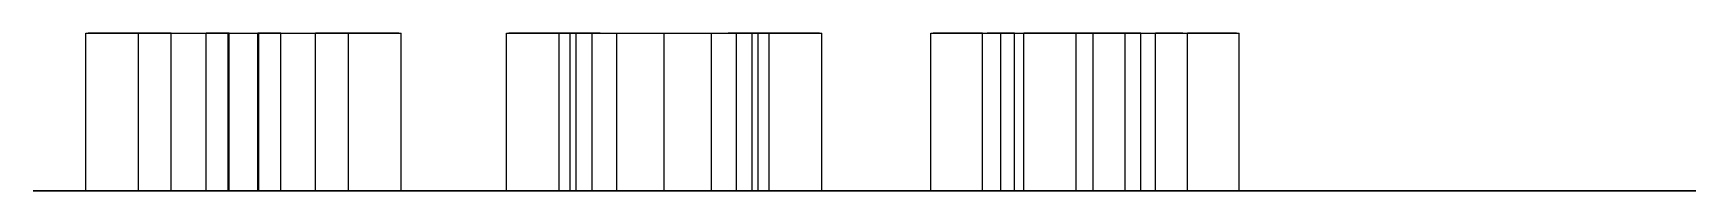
# Model space of a CAD drawing. Header units: millimetres. Extents: x -10 to 144, y -160 to 2.
# Drawn here: x -10.5 to 5.23, y 0 to 1.5 of the extents above; entities that cross this region are included whole.
import ezdxf

# ---------------------------------------------------------------- set-up
doc = ezdxf.new("R2010")
doc.units = ezdxf.units.MM
doc.header["$MEASUREMENT"] = 0
for name, color, linetype, true_color in [('Default', 6, 'Continuous', 0xff00e8), ('engrav', 3, 'Continuous', 0x00ff00), ('pieces', 18, 'Continuous', 0x000000)]:
    doc.layers.add(name, color=color, linetype=linetype, true_color=true_color)

msp = doc.modelspace()

# ---------------------------------------------------------------- linework, layer by layer
at = {"layer": 'Default'}
for p, q in [((-6.5, 0, -10), (-10.5, 0, -10)), ((-10.5, 0, -10), (-10.5, 0, -0.5)), ((-10.5, 0, -0.5), (-6.5, 0, -0.5)), ((-6.5, 0, -1), (-2.5, 0, -1)), ((-2.5, 0, -10), (-6.5, 0, -10)), ((-6.5, 0, -0.5), (-6.5, 0, -10)), ((-2.5, 0, -1), (1.5, 0, -1)), ((1.5, 0, -10), (-2.5, 0, -10)), ((-2.5, 0, -1), (-2.5, 0, -10)), ((1.5, 0, -1), (5.5, 0, -1)), ((5.5, 0, -10), (1.5, 0, -10)), ((1.5, 0, -1), (1.5, 0, -10))]:
    msp.add_line(p, q, dxfattribs=at)
at = {"layer": 'engrav'}
for points in [[(-10, 0, -8.673), (-10, 0.75, -8.673), (-10, 1.5, -8.673)], [(-10, 1.5, -10), (-10, 1.5, -9.337), (-10, 1.5, -8.673)], [(-10, 0, -10), (-10, 0.75, -10), (-10, 1.5, -10)], [(-10, 1.5, -8.673), (-9.749, 1.5, -8.583), (-9.499, 1.5, -8.492)], [(-9.499, 0, -8.492), (-9.499, 0.75, -8.492), (-9.499, 1.5, -8.492)], [(-9.186, 0, -5.548), (-9.186, 0.75, -5.548), (-9.186, 1.5, -5.548)], [(-9.186, 0, -4.615), (-9.186, 0.75, -4.615), (-9.186, 1.5, -4.615)], [(-9.186, 1.5, -5.548), (-9.186, 1.5, -5.082), (-9.186, 1.5, -4.615)], [(-9.186, 0, -4.239), (-9.186, 0.75, -4.239), (-9.186, 1.5, -4.239)], [(-9.186, 0, -3.468), (-9.186, 0.75, -3.468), (-9.186, 1.5, -3.468)], [(-9.186, 1.5, -4.239), (-9.186, 1.5, -3.853), (-9.186, 1.5, -3.468)], [(-8.855, 0, -1.405), (-8.855, 0.75, -1.405), (-8.855, 1.5, -1.405)], [(-8.637, 1.5, -1.405), (-8.746, 1.5, -1.405), (-8.855, 1.5, -1.405)], [(-8.855, 0, -1.115), (-8.855, 0.75, -1.115), (-8.855, 1.5, -1.115)], [(-8.855, 1.5, -1.405), (-8.855, 1.5, -1.26), (-8.855, 1.5, -1.115)], [(-8.855, 1.5, -1.115), (-8.75, 1.5, -1.115), (-8.645, 1.5, -1.115)], [(-8.645, 0, -1.115), (-8.645, 0.75, -1.115), (-8.645, 1.5, -1.115)], [(-8.645, 1.5, -1.115), (-8.641, 1.5, -0.991), (-8.637, 1.5, -0.867)], [(-8.637, 0, -1.633), (-8.637, 0.75, -1.633), (-8.637, 1.5, -1.633)], [(-8.637, 0, -1.405), (-8.637, 0.75, -1.405), (-8.637, 1.5, -1.405)], [(-8.637, 1.5, -1.633), (-8.637, 1.5, -1.519), (-8.637, 1.5, -1.405)], [(-8.637, 0, -0.867), (-8.637, 0.75, -0.867), (-8.637, 1.5, -0.867)], [(-8.637, 1.5, -0.867), (-8.5, 1.5, -0.867), (-8.363, 1.5, -0.867)], [(-8.363, 0, -0.867), (-8.363, 0.75, -0.867), (-8.363, 1.5, -0.867)], [(-8.363, 1.5, -0.867), (-8.359, 1.5, -0.991), (-8.355, 1.5, -1.115)], [(-8.363, 0, -1.405), (-8.363, 0.75, -1.405), (-8.363, 1.5, -1.405)], [(-8.145, 1.5, -1.405), (-8.254, 1.5, -1.405), (-8.363, 1.5, -1.405)], [(-8.363, 0, -1.633), (-8.363, 0.75, -1.633), (-8.363, 1.5, -1.633)], [(-8.363, 1.5, -1.405), (-8.363, 1.5, -1.519), (-8.363, 1.5, -1.633)], [(-8.355, 0, -1.115), (-8.355, 0.75, -1.115), (-8.355, 1.5, -1.115)], [(-8.355, 1.5, -1.115), (-8.25, 1.5, -1.115), (-8.145, 1.5, -1.115)], [(-8.145, 0, -1.115), (-8.145, 0.75, -1.115), (-8.145, 1.5, -1.115)], [(-8.145, 0, -1.405), (-8.145, 0.75, -1.405), (-8.145, 1.5, -1.405)], [(-8.145, 1.5, -1.115), (-8.145, 1.5, -1.26), (-8.145, 1.5, -1.405)], [(-7.814, 0, -3.468), (-7.814, 0.75, -3.468), (-7.814, 1.5, -3.468)], [(-7.814, 0, -4.239), (-7.814, 0.75, -4.239), (-7.814, 1.5, -4.239)], [(-7.814, 1.5, -3.468), (-7.814, 1.5, -3.853), (-7.814, 1.5, -4.239)], [(-7.814, 0, -4.615), (-7.814, 0.75, -4.615), (-7.814, 1.5, -4.615)], [(-7.814, 0, -5.548), (-7.814, 0.75, -5.548), (-7.814, 1.5, -5.548)], [(-7.814, 1.5, -4.615), (-7.814, 1.5, -5.082), (-7.814, 1.5, -5.548)], [(-7.501, 0, -8.492), (-7.501, 0.75, -8.492), (-7.501, 1.5, -8.492)], [(-7.501, 1.5, -8.492), (-7.251, 1.5, -8.583), (-7, 1.5, -8.673)], [(-7, 0, -8.673), (-7, 0.75, -8.673), (-7, 1.5, -8.673)], [(-7, 0, -10), (-7, 0.75, -10), (-7, 1.5, -10)], [(-7, 1.5, -8.673), (-7, 1.5, -9.337), (-7, 1.5, -10)], [(-6, 0, -8.673), (-6, 0.75, -8.673), (-6, 1.5, -8.673)], [(-6, 1.5, -10), (-6, 1.5, -9.337), (-6, 1.5, -8.673)], [(-6, 0, -10), (-6, 0.75, -10), (-6, 1.5, -10)], [(-6, 1.5, -8.673), (-5.749, 1.5, -8.583), (-5.499, 1.5, -8.492)], [(-5.499, 0, -8.492), (-5.499, 0.75, -8.492), (-5.499, 1.5, -8.492)], [(-5.394, 0, -3.227), (-5.394, 0.75, -3.227), (-5.394, 1.5, -3.227)], [(-5.337, 0, -1.344), (-5.337, 0.75, -1.344), (-5.337, 1.5, -1.344)], [(-5.337, 1.5, -1.344), (-5.143, 1.5, -1.496), (-4.949, 1.5, -1.648)], [(-5.186, 0, -5.548), (-5.186, 0.75, -5.548), (-5.186, 1.5, -5.548)], [(-5.186, 0, -4.615), (-5.186, 0.75, -4.615), (-5.186, 1.5, -4.615)], [(-5.186, 1.5, -5.548), (-5.186, 1.5, -5.082), (-5.186, 1.5, -4.615)], [(-5.186, 0, -4.239), (-5.186, 0.75, -4.239), (-5.186, 1.5, -4.239)], [(-5.186, 0, -3.468), (-5.186, 0.75, -3.468), (-5.186, 1.5, -3.468)], [(-5.186, 1.5, -4.239), (-5.186, 1.5, -3.853), (-5.186, 1.5, -3.468)], [(-4.949, 0, -1.648), (-4.949, 0.75, -1.648), (-4.949, 1.5, -1.648)], [(-4.949, 1.5, -1.648), (-4.725, 1.5, -1.496), (-4.5, 1.5, -1.344)], [(-4.5, 0, -1.344), (-4.5, 0.75, -1.344), (-4.5, 1.5, -1.344)], [(-4.5, 1.5, -1.344), (-4.275, 1.5, -1.496), (-4.051, 1.5, -1.648)], [(-4.051, 0, -1.648), (-4.051, 0.75, -1.648), (-4.051, 1.5, -1.648)], [(-4.051, 1.5, -1.648), (-3.857, 1.5, -1.496), (-3.663, 1.5, -1.344)], [(-3.814, 0, -3.468), (-3.814, 0.75, -3.468), (-3.814, 1.5, -3.468)], [(-3.814, 0, -4.239), (-3.814, 0.75, -4.239), (-3.814, 1.5, -4.239)], [(-3.814, 1.5, -3.468), (-3.814, 1.5, -3.853), (-3.814, 1.5, -4.239)], [(-3.814, 0, -4.615), (-3.814, 0.75, -4.615), (-3.814, 1.5, -4.615)], [(-3.814, 0, -5.548), (-3.814, 0.75, -5.548), (-3.814, 1.5, -5.548)], [(-3.814, 1.5, -4.615), (-3.814, 1.5, -5.082), (-3.814, 1.5, -5.548)], [(-3.663, 0, -1.344), (-3.663, 0.75, -1.344), (-3.663, 1.5, -1.344)], [(-3.606, 0, -3.227), (-3.606, 0.75, -3.227), (-3.606, 1.5, -3.227)], [(-3.501, 0, -8.492), (-3.501, 0.75, -8.492), (-3.501, 1.5, -8.492)], [(-3.501, 1.5, -8.492), (-3.251, 1.5, -8.583), (-3, 1.5, -8.673)], [(-3, 0, -8.673), (-3, 0.75, -8.673), (-3, 1.5, -8.673)], [(-3, 0, -10), (-3, 0.75, -10), (-3, 1.5, -10)], [(-3, 1.5, -8.673), (-3, 1.5, -9.337), (-3, 1.5, -10)], [(-1.965, 0, -8.705), (-1.965, 0.75, -8.705), (-1.965, 1.5, -8.705)], [(-1.965, 1.5, -10), (-1.965, 1.5, -9.352), (-1.965, 1.5, -8.705)], [(-1.965, 0, -10), (-1.965, 0.75, -10), (-1.965, 1.5, -10)], [(-1.965, 1.5, -8.705), (-1.72, 1.5, -8.616), (-1.475, 1.5, -8.527)], [(-1.475, 0, -8.527), (-1.475, 0.75, -8.527), (-1.475, 1.5, -8.527)], [(-1.299, 0, -2.954), (-1.299, 0.75, -2.954), (-1.299, 1.5, -2.954)], [(-1.17, 0, -5.653), (-1.17, 0.75, -5.653), (-1.17, 1.5, -5.653)], [(-1.17, 0, -4.741), (-1.17, 0.75, -4.741), (-1.17, 1.5, -4.741)], [(-1.17, 1.5, -5.653), (-1.17, 1.5, -5.197), (-1.17, 1.5, -4.741)], [(-1.17, 0, -4.374), (-1.17, 0.75, -4.374), (-1.17, 1.5, -4.374)], [(-1.17, 0, -4.134), (-1.17, 0.75, -4.134), (-1.17, 1.5, -4.134)], [(-1.17, 1.5, -4.374), (-1.17, 1.5, -4.254), (-1.17, 1.5, -4.134)], [(-1.08, 0, -2.497), (-1.08, 0.75, -2.497), (-1.08, 1.5, -2.497)], [(-0.583, 0, -1.573), (-0.583, 0.75, -1.573), (-0.583, 1.5, -1.573)], [(-0.421, 0, -1.571), (-0.421, 0.75, -1.571), (-0.421, 1.5, -1.571)], [(-0.119, 0, -3.449), (-0.119, 0.75, -3.449), (-0.119, 1.5, -3.449)], [(-0.119, 1.5, -3.449), (-0.044, 1.5, -3.405), (0.03, 1.5, -3.362)], [(0.03, 0, -3.362), (0.03, 0.75, -3.362), (0.03, 1.5, -3.362)], [(0.17, 0, -4.134), (0.17, 0.75, -4.134), (0.17, 1.5, -4.134)], [(0.17, 0, -4.374), (0.17, 0.75, -4.374), (0.17, 1.5, -4.374)], [(0.17, 1.5, -4.134), (0.17, 1.5, -4.254), (0.17, 1.5, -4.374)], [(0.17, 0, -4.741), (0.17, 0.75, -4.741), (0.17, 1.5, -4.741)], [(0.17, 0, -5.653), (0.17, 0.75, -5.653), (0.17, 1.5, -5.653)], [(0.17, 1.5, -4.741), (0.17, 1.5, -5.197), (0.17, 1.5, -5.653)], [(0.475, 0, -8.527), (0.475, 0.75, -8.527), (0.475, 1.5, -8.527)], [(0.475, 1.5, -8.527), (0.72, 1.5, -8.616), (0.965, 1.5, -8.705)], [(0.965, 0, -8.705), (0.965, 0.75, -8.705), (0.965, 1.5, -8.705)], [(0.965, 0, -10), (0.965, 0.75, -10), (0.965, 1.5, -10)], [(0.965, 1.5, -8.705), (0.965, 1.5, -9.352), (0.965, 1.5, -10)], [(-10, 0, -10), (-10, 0, -9.337), (-10, 0, -8.673)], [(-10, 0, -8.673), (-9.749, 0, -8.583), (-9.499, 0, -8.492)], [(-9.186, 0, -5.548), (-9.186, 0, -5.082), (-9.186, 0, -4.615)], [(-9.186, 0, -4.239), (-9.186, 0, -3.853), (-9.186, 0, -3.468)], [(-8.637, 0, -1.405), (-8.746, 0, -1.405), (-8.855, 0, -1.405)], [(-8.855, 0, -1.405), (-8.855, 0, -1.26), (-8.855, 0, -1.115)], [(-8.855, 0, -1.115), (-8.75, 0, -1.115), (-8.645, 0, -1.115)], [(-8.645, 0, -1.115), (-8.641, 0, -0.991), (-8.637, 0, -0.867)], [(-8.637, 0, -1.633), (-8.637, 0, -1.519), (-8.637, 0, -1.405)], [(-8.637, 0, -0.867), (-8.5, 0, -0.867), (-8.363, 0, -0.867)], [(-8.363, 0, -0.867), (-8.359, 0, -0.991), (-8.355, 0, -1.115)], [(-8.145, 0, -1.405), (-8.254, 0, -1.405), (-8.363, 0, -1.405)], [(-8.363, 0, -1.405), (-8.363, 0, -1.519), (-8.363, 0, -1.633)], [(-8.355, 0, -1.115), (-8.25, 0, -1.115), (-8.145, 0, -1.115)], [(-8.145, 0, -1.115), (-8.145, 0, -1.26), (-8.145, 0, -1.405)], [(-7.814, 0, -3.468), (-7.814, 0, -3.853), (-7.814, 0, -4.239)], [(-7.814, 0, -4.615), (-7.814, 0, -5.082), (-7.814, 0, -5.548)], [(-7.501, 0, -8.492), (-7.251, 0, -8.583), (-7, 0, -8.673)], [(-7, 0, -8.673), (-7, 0, -9.337), (-7, 0, -10)], [(-6, 0, -10), (-6, 0, -9.337), (-6, 0, -8.673)], [(-6, 0, -8.673), (-5.749, 0, -8.583), (-5.499, 0, -8.492)], [(-5.337, 0, -1.344), (-5.143, 0, -1.496), (-4.949, 0, -1.648)], [(-5.186, 0, -5.548), (-5.186, 0, -5.082), (-5.186, 0, -4.615)], [(-5.186, 0, -4.239), (-5.186, 0, -3.853), (-5.186, 0, -3.468)], [(-4.949, 0, -1.648), (-4.725, 0, -1.496), (-4.5, 0, -1.344)], [(-4.5, 0, -1.344), (-4.275, 0, -1.496), (-4.051, 0, -1.648)], [(-4.051, 0, -1.648), (-3.857, 0, -1.496), (-3.663, 0, -1.344)], [(-3.814, 0, -3.468), (-3.814, 0, -3.853), (-3.814, 0, -4.239)], [(-3.814, 0, -4.615), (-3.814, 0, -5.082), (-3.814, 0, -5.548)], [(-3.501, 0, -8.492), (-3.251, 0, -8.583), (-3, 0, -8.673)], [(-3, 0, -8.673), (-3, 0, -9.337), (-3, 0, -10)], [(-1.965, 0, -10), (-1.965, 0, -9.352), (-1.965, 0, -8.705)], [(-1.965, 0, -8.705), (-1.72, 0, -8.616), (-1.475, 0, -8.527)], [(-1.17, 0, -5.653), (-1.17, 0, -5.197), (-1.17, 0, -4.741)], [(-1.17, 0, -4.374), (-1.17, 0, -4.254), (-1.17, 0, -4.134)], [(-0.119, 0, -3.449), (-0.044, 0, -3.405), (0.03, 0, -3.362)], [(0.17, 0, -4.134), (0.17, 0, -4.254), (0.17, 0, -4.374)], [(0.17, 0, -4.741), (0.17, 0, -5.197), (0.17, 0, -5.653)], [(0.475, 0, -8.527), (0.72, 0, -8.616), (0.965, 0, -8.705)], [(0.965, 0, -8.705), (0.965, 0, -9.352), (0.965, 0, -10)]]:
    msp.add_open_spline(points, degree=2, dxfattribs=at)
at = {"layer": 'engrav', "extrusion": (0, -1, 0)}
for points, degree in [([(-9.499, 1.5, -8.492), (-9.707, 1.5, -8.303), (-9.849, 1.5, -8.044), (-9.915, 1.5, -7.73), (-10, 1.5, -7.516), (-9.942, 1.5, -7.27), (-9.824, 1.5, -7.009), (-9.626, 1.5, -6.582), (-9.33, 1.5, -6.031), (-9.186, 1.5, -5.548)], 3), ([(-9.186, 1.5, -3.468), (-9.307, 1.5, -3.468), (-9.409, 1.5, -3.339), (-9.434, 1.5, -3.232), (-9.307, 1.5, -3.186), (-9.186, 1.5, -3.186), (-9.186, 1.5, -3.085), (-9.277, 1.5, -2.902), (-9.353, 1.5, -2.704), (-9.541, 1.5, -2.273), (-9.617, 1.5, -2.115), (-9.607, 1.5, -1.953), (-9.505, 1.5, -1.806), (-9.399, 1.5, -1.689), (-9.186, 1.5, -1.689), (-8.952, 1.5, -1.638), (-8.637, 1.5, -1.633)], 3), ([(-7.814, 1.5, -4.239), (-7.632, 1.5, -4.239), (-7.588, 1.5, -4.351), (-7.708, 1.5, -4.483), (-7.814, 1.5, -4.514), (-7.814, 1.5, -4.615)], 3), ([(-5.499, 1.5, -8.492), (-5.707, 1.5, -8.303), (-5.849, 1.5, -8.044), (-5.915, 1.5, -7.73), (-6, 1.5, -7.516), (-5.942, 1.5, -7.27), (-5.824, 1.5, -7.009), (-5.626, 1.5, -6.582), (-5.33, 1.5, -6.031), (-5.186, 1.5, -5.548)], 3), ([(-3.814, 1.5, -4.239), (-3.632, 1.5, -4.239), (-3.588, 1.5, -4.351), (-3.708, 1.5, -4.483), (-3.814, 1.5, -4.514), (-3.814, 1.5, -4.615)], 3), ([(-1.475, 1.5, -8.527), (-1.679, 1.5, -8.343), (-1.818, 1.5, -8.09), (-1.882, 1.5, -7.783), (-1.965, 1.5, -7.575), (-1.908, 1.5, -7.334), (-1.793, 1.5, -7.079), (-1.6, 1.5, -6.663), (-1.311, 1.5, -6.124), (-1.17, 1.5, -5.653)], 3), ([(-0.583, 1.5, -1.573), (-0.502, 1.5, -1.566), (-0.421, 1.5, -1.571)], 2), ([(-9.499, 0, -8.492), (-9.707, 0, -8.303), (-9.849, 0, -8.044), (-9.915, 0, -7.73), (-10, 0, -7.516), (-9.942, 0, -7.27), (-9.824, 0, -7.009), (-9.626, 0, -6.582), (-9.33, 0, -6.031), (-9.186, 0, -5.548)], 3), ([(-9.186, 0, -3.468), (-9.307, 0, -3.468), (-9.409, 0, -3.339), (-9.434, 0, -3.232), (-9.307, 0, -3.186), (-9.186, 0, -3.186), (-9.186, 0, -3.085), (-9.277, 0, -2.902), (-9.353, 0, -2.704), (-9.541, 0, -2.273), (-9.617, 0, -2.115), (-9.607, 0, -1.953), (-9.505, 0, -1.806), (-9.399, 0, -1.689), (-9.186, 0, -1.689), (-8.952, 0, -1.638), (-8.637, 0, -1.633)], 3), ([(-7.814, 0, -4.239), (-7.632, 0, -4.239), (-7.588, 0, -4.351), (-7.708, 0, -4.483), (-7.814, 0, -4.514), (-7.814, 0, -4.615)], 3), ([(-5.499, 0, -8.492), (-5.707, 0, -8.303), (-5.849, 0, -8.044), (-5.915, 0, -7.73), (-6, 0, -7.516), (-5.942, 0, -7.27), (-5.824, 0, -7.009), (-5.626, 0, -6.582), (-5.33, 0, -6.031), (-5.186, 0, -5.548)], 3), ([(-3.814, 0, -4.239), (-3.632, 0, -4.239), (-3.588, 0, -4.351), (-3.708, 0, -4.483), (-3.814, 0, -4.514), (-3.814, 0, -4.615)], 3), ([(-1.475, 0, -8.527), (-1.679, 0, -8.343), (-1.818, 0, -8.09), (-1.882, 0, -7.783), (-1.965, 0, -7.575), (-1.908, 0, -7.334), (-1.793, 0, -7.079), (-1.6, 0, -6.663), (-1.311, 0, -6.124), (-1.17, 0, -5.653)], 3), ([(-0.583, 0, -1.573), (-0.502, 0, -1.566), (-0.421, 0, -1.571)], 2)]:
    msp.add_open_spline(points, degree=degree, dxfattribs=at)
at = {"layer": 'engrav', "extrusion": (0, 1, 0)}
for points in [[(-9.186, 1.5, -4.615), (-9.186, 1.5, -4.514), (-9.292, 1.5, -4.483), (-9.412, 1.5, -4.351), (-9.368, 1.5, -4.239), (-9.186, 1.5, -4.239)], [(-8.363, 1.5, -1.633), (-8.048, 1.5, -1.638), (-7.814, 1.5, -1.689), (-7.601, 1.5, -1.689), (-7.495, 1.5, -1.806), (-7.393, 1.5, -1.953), (-7.383, 1.5, -2.115), (-7.459, 1.5, -2.273), (-7.647, 1.5, -2.704), (-7.723, 1.5, -2.902), (-7.814, 1.5, -3.085), (-7.814, 1.5, -3.186), (-7.693, 1.5, -3.186), (-7.566, 1.5, -3.232), (-7.591, 1.5, -3.339), (-7.693, 1.5, -3.468), (-7.814, 1.5, -3.468)], [(-7.814, 1.5, -5.548), (-7.67, 1.5, -6.031), (-7.374, 1.5, -6.582), (-7.176, 1.5, -7.009), (-7.058, 1.5, -7.27), (-7, 1.5, -7.516), (-7.085, 1.5, -7.73), (-7.151, 1.5, -8.044), (-7.293, 1.5, -8.303), (-7.501, 1.5, -8.492)], [(-5.186, 1.5, -4.615), (-5.186, 1.5, -4.514), (-5.292, 1.5, -4.483), (-5.412, 1.5, -4.351), (-5.368, 1.5, -4.239), (-5.186, 1.5, -4.239)], [(-3.814, 1.5, -5.548), (-3.67, 1.5, -6.031), (-3.374, 1.5, -6.582), (-3.176, 1.5, -7.009), (-3.058, 1.5, -7.27), (-3, 1.5, -7.516), (-3.085, 1.5, -7.73), (-3.151, 1.5, -8.044), (-3.293, 1.5, -8.303), (-3.501, 1.5, -8.492)], [(-1.17, 1.5, -4.741), (-1.17, 1.5, -4.643), (-1.274, 1.5, -4.613), (-1.39, 1.5, -4.484), (-1.347, 1.5, -4.374), (-1.17, 1.5, -4.374)], [(0.17, 1.5, -4.374), (0.347, 1.5, -4.374), (0.39, 1.5, -4.484), (0.274, 1.5, -4.613), (0.17, 1.5, -4.643), (0.17, 1.5, -4.741)], [(0.17, 1.5, -5.653), (0.311, 1.5, -6.124), (0.6, 1.5, -6.663), (0.793, 1.5, -7.079), (0.908, 1.5, -7.334), (0.965, 1.5, -7.575), (0.882, 1.5, -7.783), (0.818, 1.5, -8.09), (0.679, 1.5, -8.343), (0.475, 1.5, -8.527)], [(-9.186, 0, -4.615), (-9.186, 0, -4.514), (-9.292, 0, -4.483), (-9.412, 0, -4.351), (-9.368, 0, -4.239), (-9.186, 0, -4.239)], [(-8.363, 0, -1.633), (-8.048, 0, -1.638), (-7.814, 0, -1.689), (-7.601, 0, -1.689), (-7.495, 0, -1.806), (-7.393, 0, -1.953), (-7.383, 0, -2.115), (-7.459, 0, -2.273), (-7.647, 0, -2.704), (-7.723, 0, -2.902), (-7.814, 0, -3.085), (-7.814, 0, -3.186), (-7.693, 0, -3.186), (-7.566, 0, -3.232), (-7.591, 0, -3.339), (-7.693, 0, -3.468), (-7.814, 0, -3.468)], [(-7.814, 0, -5.548), (-7.67, 0, -6.031), (-7.374, 0, -6.582), (-7.176, 0, -7.009), (-7.058, 0, -7.27), (-7, 0, -7.516), (-7.085, 0, -7.73), (-7.151, 0, -8.044), (-7.293, 0, -8.303), (-7.501, 0, -8.492)], [(-5.186, 0, -4.615), (-5.186, 0, -4.514), (-5.292, 0, -4.483), (-5.412, 0, -4.351), (-5.368, 0, -4.239), (-5.186, 0, -4.239)], [(-3.814, 0, -5.548), (-3.67, 0, -6.031), (-3.374, 0, -6.582), (-3.176, 0, -7.009), (-3.058, 0, -7.27), (-3, 0, -7.516), (-3.085, 0, -7.73), (-3.151, 0, -8.044), (-3.293, 0, -8.303), (-3.501, 0, -8.492)], [(-1.17, 0, -4.741), (-1.17, 0, -4.643), (-1.274, 0, -4.613), (-1.39, 0, -4.484), (-1.347, 0, -4.374), (-1.17, 0, -4.374)], [(0.17, 0, -4.374), (0.347, 0, -4.374), (0.39, 0, -4.484), (0.274, 0, -4.613), (0.17, 0, -4.643), (0.17, 0, -4.741)], [(0.17, 0, -5.653), (0.311, 0, -6.124), (0.6, 0, -6.663), (0.793, 0, -7.079), (0.908, 0, -7.334), (0.965, 0, -7.575), (0.882, 0, -7.783), (0.818, 0, -8.09), (0.679, 0, -8.343), (0.475, 0, -8.527)]]:
    msp.add_open_spline(points, degree=3, dxfattribs=at)
for points, knots in [([(-5.394, 1.5, -3.227), (-5.137, 1.5, -3.182), (-5.076, 1.5, -3.089), (-5.186, 1.5, -2.961), (-5.387, 1.5, -2.46), (-5.594, 1.5, -1.877), (-5.587, 1.5, -1.689), (-5.474, 1.5, -1.52), (-5.337, 1.5, -1.344)], [3.2533718, 3.2533718, 3.2533718, 3.2533718, 3.353836, 3.4834456, 3.6130552, 3.7426647, 3.8722743, 4.0018838, 4.0018838, 4.0018838, 4.0018838]), ([(-5.186, 1.5, -3.468), (-5.307, 1.5, -3.468), (-5.409, 1.5, -3.339), (-5.427, 1.5, -3.26), (-5.4, 1.5, -3.232), (-5.394, 1.5, -3.227)], [3.1087121, 3.1087121, 3.1087121, 3.1087121, 3.1739444, 3.2391767, 3.2533718, 3.2533718, 3.2533718, 3.2533718]), ([(-3.606, 1.5, -3.227), (-3.6, 1.5, -3.232), (-3.573, 1.5, -3.26), (-3.591, 1.5, -3.339), (-3.693, 1.5, -3.468), (-3.814, 1.5, -3.468)], [5.3641485, 5.3641485, 5.3641485, 5.3641485, 5.3783437, 5.4435759, 5.5088082, 5.5088082, 5.5088082, 5.5088082]), ([(-1.08, 1.5, -2.497), (-1.062, 1.5, -2.471), (-0.983, 1.5, -2.367), (-0.818, 1.5, -2.187), (-0.699, 1.5, -2.105), (-0.699, 1.5, -1.961), (-0.78, 1.5, -1.949), (-0.78, 1.5, -1.855), (-0.755, 1.5, -1.704), (-0.689, 1.5, -1.644), (-0.623, 1.5, -1.591), (-0.583, 1.5, -1.573)], [14.6968651, 14.6968651, 14.6968651, 14.6968651, 14.7209754, 14.7929116, 14.8648479, 14.9367841, 15.0087203, 15.0806565, 15.1525927, 15.2245289, 15.2702952, 15.2702952, 15.2702952, 15.2702952]), ([(-0.421, 1.5, -1.571), (-0.379, 1.5, -1.589), (-0.312, 1.5, -1.643), (-0.245, 1.5, -1.704), (-0.22, 1.5, -1.855), (-0.22, 1.5, -1.949), (-0.301, 1.5, -1.961), (-0.301, 1.5, -2.105), (-0.182, 1.5, -2.187), (0.031, 1.5, -2.419), (0.187, 1.5, -2.651), (0.313, 1.5, -2.989), (0.407, 1.5, -3.265), (0.451, 1.5, -3.66), (0.371, 1.5, -3.887), (0.299, 1.5, -4.018), (0.17, 1.5, -4.134)], [15.3226832, 15.3226832, 15.3226832, 15.3226832, 15.3701528, 15.442089, 15.5140252, 15.5859614, 15.6578977, 15.7298339, 15.8017701, 15.8737063, 15.9456425, 16.0175788, 16.089515, 16.1614512, 16.2333874, 16.2851717, 16.2851717, 16.2851717, 16.2851717]), ([(-5.394, 0, -3.227), (-5.137, 0, -3.182), (-5.076, 0, -3.089), (-5.186, 0, -2.961), (-5.387, 0, -2.46), (-5.594, 0, -1.877), (-5.587, 0, -1.689), (-5.474, 0, -1.52), (-5.337, 0, -1.344)], [3.2533718, 3.2533718, 3.2533718, 3.2533718, 3.353836, 3.4834456, 3.6130552, 3.7426647, 3.8722743, 4.0018838, 4.0018838, 4.0018838, 4.0018838]), ([(-5.186, 0, -3.468), (-5.307, 0, -3.468), (-5.409, 0, -3.339), (-5.427, 0, -3.26), (-5.4, 0, -3.232), (-5.394, 0, -3.227)], [3.1087121, 3.1087121, 3.1087121, 3.1087121, 3.1739444, 3.2391767, 3.2533718, 3.2533718, 3.2533718, 3.2533718]), ([(-3.606, 0, -3.227), (-3.6, 0, -3.232), (-3.573, 0, -3.26), (-3.591, 0, -3.339), (-3.693, 0, -3.468), (-3.814, 0, -3.468)], [5.3641485, 5.3641485, 5.3641485, 5.3641485, 5.3783437, 5.4435759, 5.5088082, 5.5088082, 5.5088082, 5.5088082]), ([(-1.08, 0, -2.497), (-1.062, 0, -2.471), (-0.983, 0, -2.367), (-0.818, 0, -2.187), (-0.699, 0, -2.105), (-0.699, 0, -1.961), (-0.78, 0, -1.949), (-0.78, 0, -1.855), (-0.755, 0, -1.704), (-0.689, 0, -1.644), (-0.623, 0, -1.591), (-0.583, 0, -1.573)], [14.6968651, 14.6968651, 14.6968651, 14.6968651, 14.7209754, 14.7929116, 14.8648479, 14.9367841, 15.0087203, 15.0806565, 15.1525927, 15.2245289, 15.2702952, 15.2702952, 15.2702952, 15.2702952]), ([(-0.421, 0, -1.571), (-0.379, 0, -1.589), (-0.312, 0, -1.643), (-0.245, 0, -1.704), (-0.22, 0, -1.855), (-0.22, 0, -1.949), (-0.301, 0, -1.961), (-0.301, 0, -2.105), (-0.182, 0, -2.187), (0.031, 0, -2.419), (0.187, 0, -2.651), (0.313, 0, -2.989), (0.407, 0, -3.265), (0.451, 0, -3.66), (0.371, 0, -3.887), (0.299, 0, -4.018), (0.17, 0, -4.134)], [15.3226832, 15.3226832, 15.3226832, 15.3226832, 15.3701528, 15.442089, 15.5140252, 15.5859614, 15.6578977, 15.7298339, 15.8017701, 15.8737063, 15.9456425, 16.0175788, 16.089515, 16.1614512, 16.2333874, 16.2851717, 16.2851717, 16.2851717, 16.2851717])]:
    msp.add_open_spline(points, degree=3, knots=knots, dxfattribs=at)
at = {"layer": 'engrav', "extrusion": (0, -1, 0)}
for points, knots in [([(-3.663, 1.5, -1.344), (-3.526, 1.5, -1.52), (-3.413, 1.5, -1.689), (-3.406, 1.5, -1.877), (-3.613, 1.5, -2.46), (-3.814, 1.5, -2.961), (-3.924, 1.5, -3.089), (-3.863, 1.5, -3.182), (-3.606, 1.5, -3.227)], [4.6156365, 4.6156365, 4.6156365, 4.6156365, 4.7452461, 4.8748556, 5.0044652, 5.1340747, 5.2636843, 5.3641485, 5.3641485, 5.3641485, 5.3641485]), ([(-1.17, 1.5, -4.134), (-1.299, 1.5, -4.018), (-1.371, 1.5, -3.887), (-1.451, 1.5, -3.66), (-1.407, 1.5, -3.265), (-1.342, 1.5, -3.074), (-1.302, 1.5, -2.962), (-1.299, 1.5, -2.954)], [13.1827595, 13.1827595, 13.1827595, 13.1827595, 13.2345439, 13.3064801, 13.3784163, 13.4503525, 13.4561073, 13.4561073, 13.4561073, 13.4561073]), ([(-1.299, 1.5, -2.954), (-1.094, 1.5, -2.729), (-0.963, 1.5, -2.637), (-0.851, 1.5, -2.605), (-0.713, 1.5, -2.638), (-0.56, 1.5, -2.723), (-0.366, 1.5, -2.885), (-0.221, 1.5, -3.06), (-0.142, 1.5, -3.221), (-0.134, 1.5, -3.379), (-0.119, 1.5, -3.449)], [13.4561073, 13.4561073, 13.4561073, 13.4561073, 13.5165076, 13.6023732, 13.6882387, 13.7741043, 13.8599698, 13.9458354, 14.0317009, 14.1175665, 14.1175665, 14.1175665, 14.1175665]), ([(0.03, 1.5, -3.362), (0.047, 1.5, -3.281), (-0.06, 1.5, -2.979), (-0.204, 1.5, -2.732), (-0.429, 1.5, -2.522), (-0.689, 1.5, -2.411), (-0.835, 1.5, -2.397), (-0.963, 1.5, -2.437), (-1.08, 1.5, -2.497)], [14.1686693, 14.1686693, 14.1686693, 14.1686693, 14.2606689, 14.3526686, 14.4446683, 14.5366679, 14.6286676, 14.6968651, 14.6968651, 14.6968651, 14.6968651]), ([(-3.663, 0, -1.344), (-3.526, 0, -1.52), (-3.413, 0, -1.689), (-3.406, 0, -1.877), (-3.613, 0, -2.46), (-3.814, 0, -2.961), (-3.924, 0, -3.089), (-3.863, 0, -3.182), (-3.606, 0, -3.227)], [4.6156365, 4.6156365, 4.6156365, 4.6156365, 4.7452461, 4.8748556, 5.0044652, 5.1340747, 5.2636843, 5.3641485, 5.3641485, 5.3641485, 5.3641485]), ([(-1.17, 0, -4.134), (-1.299, 0, -4.018), (-1.371, 0, -3.887), (-1.451, 0, -3.66), (-1.407, 0, -3.265), (-1.342, 0, -3.074), (-1.302, 0, -2.962), (-1.299, 0, -2.954)], [13.1827595, 13.1827595, 13.1827595, 13.1827595, 13.2345439, 13.3064801, 13.3784163, 13.4503525, 13.4561073, 13.4561073, 13.4561073, 13.4561073]), ([(-1.299, 0, -2.954), (-1.094, 0, -2.729), (-0.963, 0, -2.637), (-0.851, 0, -2.605), (-0.713, 0, -2.638), (-0.56, 0, -2.723), (-0.366, 0, -2.885), (-0.221, 0, -3.06), (-0.142, 0, -3.221), (-0.134, 0, -3.379), (-0.119, 0, -3.449)], [13.4561073, 13.4561073, 13.4561073, 13.4561073, 13.5165076, 13.6023732, 13.6882387, 13.7741043, 13.8599698, 13.9458354, 14.0317009, 14.1175665, 14.1175665, 14.1175665, 14.1175665]), ([(0.03, 0, -3.362), (0.047, 0, -3.281), (-0.06, 0, -2.979), (-0.204, 0, -2.732), (-0.429, 0, -2.522), (-0.689, 0, -2.411), (-0.835, 0, -2.397), (-0.963, 0, -2.437), (-1.08, 0, -2.497)], [14.1686693, 14.1686693, 14.1686693, 14.1686693, 14.2606689, 14.3526686, 14.4446683, 14.5366679, 14.6286676, 14.6968651, 14.6968651, 14.6968651, 14.6968651])]:
    msp.add_open_spline(points, degree=3, knots=knots, dxfattribs=at)
at = {"layer": 'pieces'}
for p, q in [((-10, 0, -10), (-10, 0, -8.673)), ((-10, 0, -8.673), (-9.499, 0, -8.492)), ((-9.186, 0, -5.548), (-9.186, 0, -4.615)), ((-9.186, 0, -4.239), (-9.186, 0, -3.468)), ((-8.637, 0, -1.405), (-8.855, 0, -1.405)), ((-8.855, 0, -1.405), (-8.855, 0, -1.115)), ((-8.855, 0, -1.115), (-8.645, 0, -1.115)), ((-8.645, 0, -1.115), (-8.637, 0, -0.867)), ((-8.637, 0, -1.633), (-8.637, 0, -1.405)), ((-8.363, 0, -0.867), (-8.355, 0, -1.115)), ((-8.145, 0, -1.405), (-8.363, 0, -1.405)), ((-8.363, 0, -1.405), (-8.363, 0, -1.633)), ((-8.355, 0, -1.115), (-8.145, 0, -1.115)), ((-8.145, 0, -1.115), (-8.145, 0, -1.405)), ((-7.814, 0, -3.468), (-7.814, 0, -4.239)), ((-7.814, 0, -4.615), (-7.814, 0, -5.548)), ((-7.501, 0, -8.492), (-7, 0, -8.673)), ((-7, 0, -8.673), (-7, 0, -10))]:
    msp.add_line(p, q, dxfattribs=at)
msp.add_lwpolyline([(-8.637, 0), (-8.363, 0)], dxfattribs=at)
at = {"layer": 'pieces', "extrusion": (0, 1, 0)}
for points in [[(6, -10), (6, -8.673), (5.499, -8.492)], [(5.337, -1.344), (4.949, -1.648), (4.5, -1.344)], [(4.5, -1.344), (4.051, -1.648), (3.663, -1.344)], [(3.501, -8.492), (3, -8.673), (3, -10)], [(1.965, -10), (1.965, -8.705), (1.475, -8.527)], [(1.17, -4.374), (1.17, -4.134)], [(0.119, -3.449), (-0.03, -3.362)], [(-0.17, -4.134), (-0.17, -4.374)], [(-0.475, -8.527), (-0.965, -8.705), (-0.965, -10)], [(-2.035, -10), (-2.035, -8.705), (-2.525, -8.527)], [(-2.83, -4.374), (-2.83, -4.134)], [(-3.881, -3.449), (-4.03, -3.362)], [(-4.17, -4.134), (-4.17, -4.374)], [(-4.475, -8.527), (-4.965, -8.705), (-4.965, -10)]]:
    msp.add_lwpolyline(points, dxfattribs=at)
at = {"layer": 'pieces', "extrusion": (1, 0, 0)}
for points in [[(0, -5.548), (0, -4.615)], [(0, -4.239), (0, -3.468)], [(0, -3.468), (0, -4.239)], [(0, -4.615), (0, -5.548)], [(0, -5.653), (0, -4.741)], [(0, -4.741), (0, -5.653)], [(0, -5.653), (0, -4.741)], [(0, -4.741), (0, -5.653)]]:
    msp.add_lwpolyline(points, dxfattribs=at)
at = {"layer": 'pieces', "extrusion": (0, -1, 0)}
for points, degree in [([(-9.499, 0, -8.492), (-9.707, 0, -8.303), (-9.849, 0, -8.044), (-9.915, 0, -7.73), (-10, 0, -7.516), (-9.942, 0, -7.27), (-9.824, 0, -7.009), (-9.626, 0, -6.582), (-9.33, 0, -6.031), (-9.186, 0, -5.548)], 3), ([(-9.186, 0, -3.468), (-9.307, 0, -3.468), (-9.409, 0, -3.339), (-9.434, 0, -3.232), (-9.307, 0, -3.186), (-9.186, 0, -3.186), (-9.186, 0, -3.085), (-9.277, 0, -2.902), (-9.353, 0, -2.704), (-9.541, 0, -2.273), (-9.617, 0, -2.115), (-9.607, 0, -1.953), (-9.505, 0, -1.806), (-9.399, 0, -1.689), (-9.186, 0, -1.689), (-8.952, 0, -1.638), (-8.637, 0, -1.633)], 3), ([(-7.814, 0, -4.239), (-7.632, 0, -4.239), (-7.588, 0, -4.351), (-7.708, 0, -4.483), (-7.814, 0, -4.514), (-7.814, 0, -4.615)], 3), ([(-5.499, 0, -8.492), (-5.707, 0, -8.303), (-5.849, 0, -8.044), (-5.915, 0, -7.73), (-6, 0, -7.516), (-5.942, 0, -7.27), (-5.824, 0, -7.009), (-5.626, 0, -6.582), (-5.33, 0, -6.031), (-5.186, 0, -5.548)], 3), ([(-3.814, 0, -4.239), (-3.632, 0, -4.239), (-3.588, 0, -4.351), (-3.708, 0, -4.483), (-3.814, 0, -4.514), (-3.814, 0, -4.615)], 3), ([(-1.475, 0, -8.527), (-1.679, 0, -8.343), (-1.818, 0, -8.09), (-1.882, 0, -7.783), (-1.965, 0, -7.575), (-1.908, 0, -7.334), (-1.793, 0, -7.079), (-1.6, 0, -6.663), (-1.311, 0, -6.124), (-1.17, 0, -5.653)], 3), ([(-0.583, 0, -1.573), (-0.502, 0, -1.566), (-0.421, 0, -1.571)], 2), ([(2.525, 0, -8.527), (2.321, 0, -8.343), (2.182, 0, -8.09), (2.118, 0, -7.783), (2.035, 0, -7.575), (2.092, 0, -7.334), (2.207, 0, -7.079), (2.4, 0, -6.663), (2.689, 0, -6.124), (2.83, 0, -5.653)], 3), ([(3.417, 0, -1.573), (3.498, 0, -1.566), (3.579, 0, -1.571)], 2)]:
    msp.add_open_spline(points, degree=degree, dxfattribs=at)
at = {"layer": 'pieces', "extrusion": (0, 1, 0)}
for points in [[(-9.186, 0, -4.615), (-9.186, 0, -4.514), (-9.292, 0, -4.483), (-9.412, 0, -4.351), (-9.368, 0, -4.239), (-9.186, 0, -4.239)], [(-8.363, 0, -1.633), (-8.048, 0, -1.638), (-7.814, 0, -1.689), (-7.601, 0, -1.689), (-7.495, 0, -1.806), (-7.393, 0, -1.953), (-7.383, 0, -2.115), (-7.459, 0, -2.273), (-7.647, 0, -2.704), (-7.723, 0, -2.902), (-7.814, 0, -3.085), (-7.814, 0, -3.186), (-7.693, 0, -3.186), (-7.566, 0, -3.232), (-7.591, 0, -3.339), (-7.693, 0, -3.468), (-7.814, 0, -3.468)], [(-7.814, 0, -5.548), (-7.67, 0, -6.031), (-7.374, 0, -6.582), (-7.176, 0, -7.009), (-7.058, 0, -7.27), (-7, 0, -7.516), (-7.085, 0, -7.73), (-7.151, 0, -8.044), (-7.293, 0, -8.303), (-7.501, 0, -8.492)], [(-5.186, 0, -4.615), (-5.186, 0, -4.514), (-5.292, 0, -4.483), (-5.412, 0, -4.351), (-5.368, 0, -4.239), (-5.186, 0, -4.239)], [(-3.814, 0, -5.548), (-3.67, 0, -6.031), (-3.374, 0, -6.582), (-3.176, 0, -7.009), (-3.058, 0, -7.27), (-3, 0, -7.516), (-3.085, 0, -7.73), (-3.151, 0, -8.044), (-3.293, 0, -8.303), (-3.501, 0, -8.492)], [(-1.17, 0, -4.741), (-1.17, 0, -4.643), (-1.274, 0, -4.613), (-1.39, 0, -4.484), (-1.347, 0, -4.374), (-1.17, 0, -4.374)], [(0.17, 0, -4.374), (0.347, 0, -4.374), (0.39, 0, -4.484), (0.274, 0, -4.613), (0.17, 0, -4.643), (0.17, 0, -4.741)], [(0.17, 0, -5.653), (0.311, 0, -6.124), (0.6, 0, -6.663), (0.793, 0, -7.079), (0.908, 0, -7.334), (0.965, 0, -7.575), (0.882, 0, -7.783), (0.818, 0, -8.09), (0.679, 0, -8.343), (0.475, 0, -8.527)], [(2.83, 0, -4.741), (2.83, 0, -4.643), (2.726, 0, -4.613), (2.61, 0, -4.484), (2.653, 0, -4.374), (2.83, 0, -4.374)], [(4.17, 0, -4.374), (4.347, 0, -4.374), (4.39, 0, -4.484), (4.274, 0, -4.613), (4.17, 0, -4.643), (4.17, 0, -4.741)], [(4.17, 0, -5.653), (4.311, 0, -6.124), (4.6, 0, -6.663), (4.793, 0, -7.079), (4.908, 0, -7.334), (4.965, 0, -7.575), (4.882, 0, -7.783), (4.818, 0, -8.09), (4.679, 0, -8.343), (4.475, 0, -8.527)]]:
    msp.add_open_spline(points, degree=3, dxfattribs=at)
for points, knots in [([(-5.394, 0, -3.227), (-5.137, 0, -3.182), (-5.076, 0, -3.089), (-5.186, 0, -2.961), (-5.387, 0, -2.46), (-5.594, 0, -1.877), (-5.587, 0, -1.689), (-5.474, 0, -1.52), (-5.337, 0, -1.344)], [3.2533718, 3.2533718, 3.2533718, 3.2533718, 3.353836, 3.4834456, 3.6130552, 3.7426647, 3.8722743, 4.0018838, 4.0018838, 4.0018838, 4.0018838]), ([(-5.186, 0, -3.468), (-5.307, 0, -3.468), (-5.409, 0, -3.339), (-5.427, 0, -3.26), (-5.4, 0, -3.232), (-5.394, 0, -3.227)], [3.1087121, 3.1087121, 3.1087121, 3.1087121, 3.1739444, 3.2391767, 3.2533718, 3.2533718, 3.2533718, 3.2533718]), ([(-3.606, 0, -3.227), (-3.6, 0, -3.232), (-3.573, 0, -3.26), (-3.591, 0, -3.339), (-3.693, 0, -3.468), (-3.814, 0, -3.468)], [5.3641485, 5.3641485, 5.3641485, 5.3641485, 5.3783437, 5.4435759, 5.5088082, 5.5088082, 5.5088082, 5.5088082]), ([(-1.08, 0, -2.497), (-1.062, 0, -2.471), (-0.983, 0, -2.367), (-0.818, 0, -2.187), (-0.699, 0, -2.105), (-0.699, 0, -1.961), (-0.78, 0, -1.949), (-0.78, 0, -1.855), (-0.755, 0, -1.704), (-0.689, 0, -1.644), (-0.623, 0, -1.591), (-0.583, 0, -1.573)], [6.5563656, 6.5563656, 6.5563656, 6.5563656, 6.5804759, 6.6524121, 6.7243484, 6.7962846, 6.8682208, 6.940157, 7.0120932, 7.0840294, 7.1297957, 7.1297957, 7.1297957, 7.1297957]), ([(-0.421, 0, -1.571), (-0.379, 0, -1.589), (-0.312, 0, -1.643), (-0.245, 0, -1.704), (-0.22, 0, -1.855), (-0.22, 0, -1.949), (-0.301, 0, -1.961), (-0.301, 0, -2.105), (-0.182, 0, -2.187), (0.031, 0, -2.419), (0.187, 0, -2.651), (0.313, 0, -2.989), (0.407, 0, -3.265), (0.451, 0, -3.66), (0.371, 0, -3.887), (0.299, 0, -4.018), (0.17, 0, -4.134)], [7.1821837, 7.1821837, 7.1821837, 7.1821837, 7.2296533, 7.3015895, 7.3735257, 7.4454619, 7.5173982, 7.5893344, 7.6612706, 7.7332068, 7.805143, 7.8770793, 7.9490155, 8.0209517, 8.0928879, 8.1446722, 8.1446722, 8.1446722, 8.1446722]), ([(2.92, 0, -2.497), (2.938, 0, -2.471), (3.017, 0, -2.367), (3.182, 0, -2.187), (3.301, 0, -2.105), (3.301, 0, -1.961), (3.22, 0, -1.949), (3.22, 0, -1.855), (3.245, 0, -1.704), (3.311, 0, -1.644), (3.377, 0, -1.591), (3.417, 0, -1.573)], [6.5563656, 6.5563656, 6.5563656, 6.5563656, 6.5804759, 6.6524121, 6.7243484, 6.7962846, 6.8682208, 6.940157, 7.0120932, 7.0840294, 7.1297957, 7.1297957, 7.1297957, 7.1297957]), ([(3.579, 0, -1.571), (3.621, 0, -1.589), (3.688, 0, -1.643), (3.755, 0, -1.704), (3.78, 0, -1.855), (3.78, 0, -1.949), (3.699, 0, -1.961), (3.699, 0, -2.105), (3.818, 0, -2.187), (4.031, 0, -2.419), (4.187, 0, -2.651), (4.313, 0, -2.989), (4.407, 0, -3.265), (4.451, 0, -3.66), (4.371, 0, -3.887), (4.299, 0, -4.018), (4.17, 0, -4.134)], [7.1821837, 7.1821837, 7.1821837, 7.1821837, 7.2296533, 7.3015895, 7.3735257, 7.4454619, 7.5173982, 7.5893344, 7.6612706, 7.7332068, 7.805143, 7.8770793, 7.9490155, 8.0209517, 8.0928879, 8.1446722, 8.1446722, 8.1446722, 8.1446722])]:
    msp.add_open_spline(points, degree=3, knots=knots, dxfattribs=at)
at = {"layer": 'pieces', "extrusion": (0, -1, 0)}
for points, knots in [([(-3.663, 0, -1.344), (-3.526, 0, -1.52), (-3.413, 0, -1.689), (-3.406, 0, -1.877), (-3.613, 0, -2.46), (-3.814, 0, -2.961), (-3.924, 0, -3.089), (-3.863, 0, -3.182), (-3.606, 0, -3.227)], [4.6156365, 4.6156365, 4.6156365, 4.6156365, 4.7452461, 4.8748556, 5.0044652, 5.1340747, 5.2636843, 5.3641485, 5.3641485, 5.3641485, 5.3641485]), ([(-1.17, 0, -4.134), (-1.299, 0, -4.018), (-1.371, 0, -3.887), (-1.451, 0, -3.66), (-1.407, 0, -3.265), (-1.342, 0, -3.074), (-1.302, 0, -2.962), (-1.299, 0, -2.954)], [13.1827595, 13.1827595, 13.1827595, 13.1827595, 13.2345439, 13.3064801, 13.3784163, 13.4503525, 13.4561073, 13.4561073, 13.4561073, 13.4561073]), ([(-1.299, 0, -2.954), (-1.094, 0, -2.729), (-0.963, 0, -2.637), (-0.851, 0, -2.605), (-0.713, 0, -2.638), (-0.56, 0, -2.723), (-0.366, 0, -2.885), (-0.221, 0, -3.06), (-0.142, 0, -3.221), (-0.134, 0, -3.379), (-0.119, 0, -3.449)], [13.4561073, 13.4561073, 13.4561073, 13.4561073, 13.5165076, 13.6023732, 13.6882387, 13.7741043, 13.8599698, 13.9458354, 14.0317009, 14.1175665, 14.1175665, 14.1175665, 14.1175665]), ([(0.03, 0, -3.362), (0.047, 0, -3.281), (-0.06, 0, -2.979), (-0.204, 0, -2.732), (-0.429, 0, -2.522), (-0.689, 0, -2.411), (-0.835, 0, -2.397), (-0.963, 0, -2.437), (-1.08, 0, -2.497)], [14.1686693, 14.1686693, 14.1686693, 14.1686693, 14.2606689, 14.3526686, 14.4446683, 14.5366679, 14.6286676, 14.6968651, 14.6968651, 14.6968651, 14.6968651]), ([(2.83, 0, -4.134), (2.701, 0, -4.018), (2.629, 0, -3.887), (2.549, 0, -3.66), (2.593, 0, -3.265), (2.658, 0, -3.074), (2.698, 0, -2.962), (2.701, 0, -2.954)], [13.1827595, 13.1827595, 13.1827595, 13.1827595, 13.2345439, 13.3064801, 13.3784163, 13.4503525, 13.4561073, 13.4561073, 13.4561073, 13.4561073]), ([(2.701, 0, -2.954), (2.906, 0, -2.729), (3.037, 0, -2.637), (3.149, 0, -2.605), (3.287, 0, -2.638), (3.44, 0, -2.723), (3.634, 0, -2.885), (3.779, 0, -3.06), (3.858, 0, -3.221), (3.866, 0, -3.379), (3.881, 0, -3.449)], [13.4561073, 13.4561073, 13.4561073, 13.4561073, 13.5165076, 13.6023732, 13.6882387, 13.7741043, 13.8599698, 13.9458354, 14.0317009, 14.1175665, 14.1175665, 14.1175665, 14.1175665]), ([(4.03, 0, -3.362), (4.047, 0, -3.281), (3.94, 0, -2.979), (3.796, 0, -2.732), (3.571, 0, -2.522), (3.311, 0, -2.411), (3.165, 0, -2.397), (3.037, 0, -2.437), (2.92, 0, -2.497)], [14.1686693, 14.1686693, 14.1686693, 14.1686693, 14.2606689, 14.3526686, 14.4446683, 14.5366679, 14.6286676, 14.6968651, 14.6968651, 14.6968651, 14.6968651])]:
    msp.add_open_spline(points, degree=3, knots=knots, dxfattribs=at)

doc.saveas('drawing.dxf')
